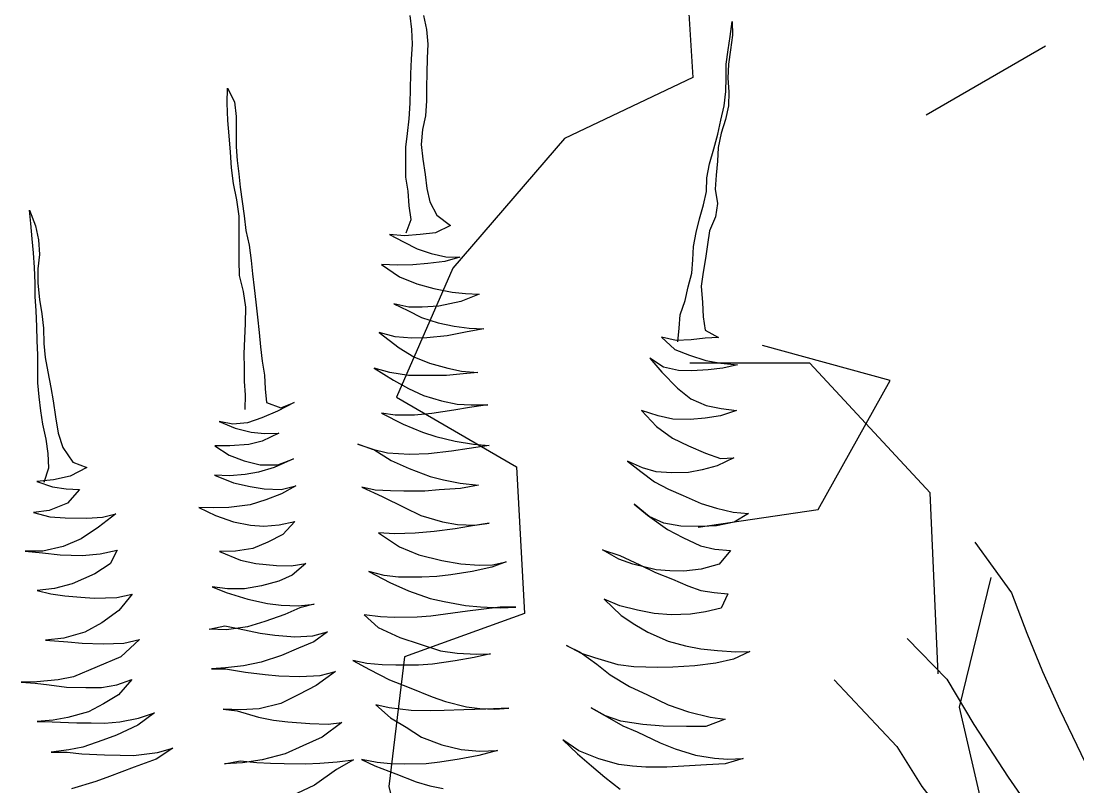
# Model space of a CAD drawing. Header units: metres. Extents: x -58 to 722, y -1100 to 345.
# Drawn here: x 32.6994 to 33.0571, y 104.2484 to 104.5076 of the extents above; entities that cross this region are included whole.
import ezdxf

# ---------------------------------------------------------------- set-up
doc = ezdxf.new("R2010")
doc.units = ezdxf.units.M
doc.header["$MEASUREMENT"] = 0
doc.layers.add('FSR_ARQ_002MURO', color=150, linetype='Continuous', lineweight=30)
doc.layers.add('FSR_ARQ_005VEGETACION', color=64, linetype='Continuous')

# ---------------------------------------------------------------- blocks, each defined once
blk = doc.blocks.new('arbustos 01')
at = {"layer": 'FSR_ARQ_005VEGETACION', "color": 103}
for p, q in [((188.44885, -31.48852), (188.44868, -31.49366)), ((188.44964, -31.49412), (188.44885, -31.48852)), ((188.56501, -31.48622), (188.56389, -31.4915)), ((188.56939, -31.49154), (188.56991, -31.48627)), ((188.56389, -31.4915), (188.56336, -31.497)), ((188.5691, -31.49704), (188.56939, -31.49154)), ((188.44868, -31.49366), (188.44947, -31.49915)), ((188.45043, -31.49913), (188.44964, -31.49412)), ((188.44947, -31.49915), (188.45026, -31.50451)), ((188.4511, -31.50462), (188.45043, -31.49913)), ((188.56336, -31.497), (188.56355, -31.50226)), ((188.56942, -31.50266), (188.5691, -31.49704)), ((188.45026, -31.50451), (188.45045, -31.50977)), ((188.45117, -31.50964), (188.4511, -31.50462)), ((188.56355, -31.50226), (188.56375, -31.50799)), ((188.56973, -31.50815), (188.56942, -31.50266)), ((188.56375, -31.50799), (188.56382, -31.51325)), ((188.56981, -31.51401), (188.56973, -31.50815)), ((188.45045, -31.50977), (188.45016, -31.51492)), ((188.45124, -31.5149), (188.45117, -31.50964)), ((188.45016, -31.51492), (188.45023, -31.52017)), ((188.45191, -31.52027), (188.45124, -31.5149)), ((188.56382, -31.51325), (188.56377, -31.51839)), ((188.57, -31.51927), (188.56981, -31.51401)), ((188.63866, -31.51355), (188.63598, -31.51873)), ((188.63874, -31.51917), (188.63866, -31.51355)), ((188.45023, -31.52017), (188.45138, -31.52542)), ((188.45318, -31.52563), (188.45191, -31.52027)), ((188.56377, -31.51839), (188.56421, -31.52401)), ((188.57032, -31.52512), (188.57, -31.51927)), ((188.63598, -31.51873), (188.63546, -31.52423)), ((188.63859, -31.52575), (188.63874, -31.51917)), ((188.56421, -31.52401), (188.56535, -31.52913)), ((188.63546, -31.52423), (188.63541, -31.52961)), ((188.45138, -31.52542), (188.453, -31.53054)), ((188.4542, -31.53088), (188.45318, -31.52563)), ((188.57099, -31.53061), (188.57032, -31.52512)), ((188.63807, -31.53149), (188.63859, -31.52575)), ((188.453, -31.53054), (188.45415, -31.5359)), ((188.45571, -31.53636), (188.4542, -31.53088)), ((188.56535, -31.52913), (188.56579, -31.53474)), ((188.57154, -31.53574), (188.57099, -31.53061)), ((188.63541, -31.52961), (188.63537, -31.53559)), ((188.63755, -31.53759), (188.63807, -31.53149)), ((188.45415, -31.5359), (188.45434, -31.54104)), ((188.45735, -31.54207), (188.45571, -31.53636)), ((188.56579, -31.53474), (188.56527, -31.54025)), ((188.57162, -31.5416), (188.57154, -31.53574)), ((188.63537, -31.53559), (188.63508, -31.54074)), ((188.56527, -31.54025), (188.56439, -31.546)), ((188.63715, -31.54358), (188.63755, -31.53759)), ((188.45434, -31.54104), (188.45489, -31.54629)), ((188.45837, -31.54732), (188.45735, -31.54207)), ((188.57157, -31.5471), (188.57162, -31.5416)), ((188.63508, -31.54074), (188.63443, -31.54577)), ((188.6364, -31.54944), (188.63715, -31.54358)), ((188.45489, -31.54629), (188.4552, -31.55155)), ((188.45856, -31.55246), (188.45837, -31.54732)), ((188.56439, -31.546), (188.56374, -31.55127)), ((188.57069, -31.55237), (188.57157, -31.5471)), ((188.63443, -31.54577), (188.6339, -31.55079)), ((188.4552, -31.55155), (188.45444, -31.55694)), ((188.45971, -31.55746), (188.45856, -31.55246)), ((188.56374, -31.55127), (188.56261, -31.5563)), ((188.57029, -31.55787), (188.57069, -31.55237)), ((188.6339, -31.55079), (188.63314, -31.55618)), ((188.63517, -31.55556), (188.6364, -31.54944)), ((188.56261, -31.5563), (188.55993, -31.56136)), ((188.63314, -31.55618), (188.63238, -31.56157)), ((188.63429, -31.56167), (188.63517, -31.55556)), ((188.45444, -31.55694), (188.4551, -31.56195)), ((188.46121, -31.5627), (188.45971, -31.55746)), ((188.56964, -31.56302), (188.57029, -31.55787)), ((188.71316, -31.5594), (188.71085, -31.56541)), ((188.71263, -31.56443), (188.71316, -31.5594)), ((188.4551, -31.56195), (188.45745, -31.56718)), ((188.46236, -31.56783), (188.46121, -31.5627)), ((188.55993, -31.56136), (188.55485, -31.56526)), ((188.57151, -31.568), (188.56964, -31.56302)), ((188.63238, -31.56157), (188.63174, -31.56708)), ((188.63425, -31.56764), (188.63429, -31.56167)), ((188.71211, -31.57029), (188.71263, -31.56443)), ((188.45745, -31.56718), (188.45812, -31.57243)), ((188.46338, -31.57307), (188.46236, -31.56783)), ((188.55485, -31.56526), (188.5605, -31.56793)), ((188.5605, -31.56793), (188.56625, -31.56857)), ((188.63174, -31.56708), (188.6305, -31.5726)), ((188.63432, -31.5729), (188.63425, -31.56764)), ((188.71085, -31.56541), (188.70972, -31.57056)), ((188.56625, -31.56857), (188.57211, -31.56909)), ((188.5725, -31.57135), (188.56728, -31.57405)), ((188.57211, -31.56909), (188.57772, -31.56865)), ((188.57772, -31.56865), (188.5725, -31.57135)), ((188.70972, -31.57056), (188.70944, -31.57607)), ((188.71158, -31.57556), (188.71211, -31.57029)), ((188.45812, -31.57243), (188.4589, -31.57768)), ((188.46369, -31.57809), (188.46338, -31.57307)), ((188.56204, -31.5758), (188.55656, -31.57695)), ((188.56728, -31.57405), (188.56204, -31.5758)), ((188.6305, -31.5726), (188.62974, -31.57834)), ((188.63428, -31.5784), (188.63432, -31.5729)), ((188.70944, -31.57607), (188.70999, -31.58156)), ((188.7113, -31.58106), (188.71158, -31.57556)), ((188.4589, -31.57768), (188.45981, -31.5828)), ((188.464, -31.58311), (188.46369, -31.57809)), ((188.55656, -31.57695), (188.5513, -31.57714)), ((188.5513, -31.57714), (188.55694, -31.57873)), ((188.55694, -31.57873), (188.56329, -31.57949)), ((188.56329, -31.57949), (188.56891, -31.58001)), ((188.56891, -31.58001), (188.57477, -31.58017)), ((188.58075, -31.57985), (188.57399, -31.58448)), ((188.57477, -31.58017), (188.58075, -31.57985)), ((188.62974, -31.57834), (188.62933, -31.58337)), ((188.63412, -31.58402), (188.63428, -31.5784)), ((188.45981, -31.5828), (188.46048, -31.58805)), ((188.46539, -31.58835), (188.464, -31.58311)), ((188.62933, -31.58337), (188.62868, -31.58864)), ((188.63264, -31.59002), (188.63412, -31.58402)), ((188.70999, -31.58156), (188.71006, -31.58694)), ((188.71102, -31.58692), (188.7113, -31.58106)), ((188.46048, -31.58805), (188.46008, -31.59416)), ((188.56746, -31.5872), (188.56103, -31.58896)), ((188.57399, -31.58448), (188.56746, -31.5872)), ((188.71006, -31.58694), (188.70943, -31.59304)), ((188.71097, -31.59194), (188.71102, -31.58692)), ((188.46653, -31.59347), (188.46539, -31.58835)), ((188.5491, -31.5908), (188.54408, -31.5911)), ((188.54408, -31.5911), (188.55093, -31.59376)), ((188.55423, -31.59025), (188.5491, -31.5908)), ((188.56103, -31.58896), (188.55423, -31.59025)), ((188.62868, -31.58864), (188.62804, -31.59403)), ((188.63177, -31.59589), (188.63264, -31.59002)), ((188.71068, -31.59733), (188.71097, -31.59194)), ((188.46008, -31.59416), (188.4598, -31.59954)), ((188.4684, -31.59882), (188.46653, -31.59347)), ((188.55093, -31.59376), (188.5592, -31.59556)), ((188.5592, -31.59556), (188.56542, -31.59595)), ((188.56542, -31.59595), (188.57044, -31.59588)), ((188.57044, -31.59588), (188.57617, -31.59473)), ((188.57617, -31.59473), (188.57082, -31.59719)), ((188.62804, -31.59403), (188.6274, -31.59965)), ((188.63185, -31.6021), (188.63177, -31.59589)), ((188.70943, -31.59304), (188.70855, -31.59843)), ((188.4598, -31.59954), (188.45903, -31.60457)), ((188.46882, -31.60384), (188.4684, -31.59882)), ((188.56571, -31.59977), (188.55941, -31.60177)), ((188.57082, -31.59719), (188.56571, -31.59977)), ((188.6274, -31.59965), (188.62676, -31.6054)), ((188.70855, -31.59843), (188.7079, -31.60382)), ((188.7104, -31.60319), (188.71068, -31.59733)), ((188.46925, -31.60897), (188.46882, -31.60384)), ((188.54772, -31.60384), (188.54222, -31.60404)), ((188.54222, -31.60404), (188.54858, -31.60527)), ((188.55345, -31.60305), (188.54772, -31.60384)), ((188.55941, -31.60177), (188.55345, -31.60305)), ((188.63217, -31.60772), (188.63185, -31.6021)), ((188.7079, -31.60382), (188.70774, -31.60956)), ((188.71024, -31.60857), (188.7104, -31.60319)), ((188.45903, -31.60457), (188.45405, -31.60739)), ((188.45405, -31.60739), (188.45907, -31.60756)), ((188.45907, -31.60756), (188.46434, -31.6082)), ((188.46996, -31.60849), (188.47544, -31.60722)), ((188.47544, -31.60722), (188.47049, -31.61183)), ((188.54858, -31.60527), (188.55601, -31.60672)), ((188.55601, -31.60672), (188.56367, -31.60745)), ((188.56367, -31.60745), (188.56929, -31.60762)), ((188.56929, -31.60762), (188.57562, -31.60705)), ((188.58169, -31.60541), (188.57412, -31.61126)), ((188.57562, -31.60705), (188.58169, -31.60541)), ((188.62676, -31.6054), (188.62623, -31.61091)), ((188.63236, -31.61345), (188.63217, -31.60772)), ((188.46434, -31.6082), (188.46996, -31.60849)), ((188.47049, -31.61183), (188.4649, -31.61393)), ((188.57412, -31.61126), (188.56855, -31.61456)), ((188.62623, -31.61091), (188.62559, -31.61618)), ((188.70774, -31.60956), (188.70722, -31.61483)), ((188.70995, -31.61383), (188.71024, -31.60857)), ((188.45871, -31.61605), (188.4531, -31.61696)), ((188.4649, -31.61393), (188.45871, -31.61605)), ((188.47464, -31.61846), (188.47985, -31.61517)), ((188.47985, -31.61517), (188.47538, -31.62037)), ((188.56855, -31.61456), (188.56272, -31.61703)), ((188.63232, -31.61871), (188.63236, -31.61345)), ((188.70722, -31.61483), (188.70621, -31.62022)), ((188.71002, -31.61921), (188.70995, -31.61383)), ((188.4531, -31.61696), (188.4469, -31.61765)), ((188.4469, -31.61765), (188.45241, -31.61889)), ((188.45241, -31.61889), (188.45792, -31.61953)), ((188.45792, -31.61953), (188.46402, -31.61992)), ((188.46402, -31.61992), (188.46904, -31.61974)), ((188.46904, -31.61974), (188.47464, -31.61846)), ((188.55069, -31.62006), (188.54448, -31.6205)), ((188.55581, -31.61892), (188.55069, -31.62006)), ((188.56272, -31.61703), (188.55581, -31.61892)), ((188.58355, -31.6189), (188.5762, -31.62342)), ((188.57759, -31.62053), (188.58355, -31.6189)), ((188.62559, -31.61618), (188.62482, -31.62156)), ((188.63227, -31.62385), (188.63232, -31.61871)), ((188.70998, -31.62435), (188.71002, -31.61921)), ((188.47538, -31.62037), (188.46937, -31.62643)), ((188.54448, -31.6205), (188.54999, -31.62103)), ((188.54999, -31.62103), (188.55633, -31.62166)), ((188.55633, -31.62166), (188.5641, -31.62167)), ((188.5641, -31.62167), (188.57055, -31.62158)), ((188.57055, -31.62158), (188.57759, -31.62053)), ((188.5762, -31.62342), (188.57062, -31.62648)), ((188.62482, -31.62156), (188.62453, -31.62659)), ((188.63186, -31.62888), (188.63227, -31.62385)), ((188.70621, -31.62022), (188.7051, -31.62609)), ((188.46937, -31.62643), (188.4644, -31.63044)), ((188.57062, -31.62648), (188.56492, -31.62919)), ((188.62453, -31.62659), (188.62401, -31.63174)), ((188.7051, -31.62609), (188.70421, -31.63113)), ((188.70945, -31.62962), (188.70998, -31.62435)), ((188.4644, -31.63044), (188.4587, -31.63291)), ((188.55825, -31.6312), (188.55229, -31.63235)), ((188.56492, -31.62919), (188.55825, -31.6312)), ((188.61866, -31.63384), (188.61361, -31.63176)), ((188.61361, -31.63176), (188.61987, -31.63502)), ((188.62401, -31.63174), (188.61866, -31.63384)), ((188.63205, -31.63438), (188.63186, -31.62888)), ((188.70421, -31.63113), (188.70334, -31.63723)), ((188.70892, -31.63489), (188.70945, -31.62962)), ((188.45298, -31.63406), (188.44725, -31.63485)), ((188.44725, -31.63485), (188.45325, -31.6368)), ((188.4587, -31.63291), (188.45298, -31.63406)), ((188.47668, -31.63685), (188.48299, -31.63473)), ((188.48299, -31.63473), (188.47733, -31.64078)), ((188.54704, -31.63266), (188.54082, -31.63263)), ((188.54082, -31.63263), (188.54765, -31.63361)), ((188.55229, -31.63235), (188.54704, -31.63266)), ((188.54765, -31.63361), (188.55352, -31.63461)), ((188.55352, -31.63461), (188.56178, -31.63593)), ((188.56178, -31.63593), (188.56837, -31.63656)), ((188.58079, -31.63579), (188.5726, -31.63997)), ((188.57566, -31.63658), (188.58079, -31.63579)), ((188.61987, -31.63502), (188.62576, -31.63757)), ((188.70815, -31.63992), (188.70892, -31.63489)), ((188.45325, -31.6368), (188.459, -31.63768)), ((188.459, -31.63768), (188.46463, -31.6382)), ((188.46463, -31.6382), (188.4712, -31.638)), ((188.4712, -31.638), (188.47668, -31.63685)), ((188.5726, -31.63997), (188.56534, -31.64293)), ((188.56837, -31.63656), (188.57566, -31.63658)), ((188.62576, -31.63757), (188.63116, -31.63941)), ((188.63116, -31.63941), (188.63667, -31.63993)), ((188.6418, -31.63891), (188.63585, -31.64138)), ((188.63667, -31.63993), (188.6418, -31.63891)), ((188.70334, -31.63723), (188.70234, -31.64334)), ((188.70692, -31.64555), (188.70815, -31.63992)), ((188.47733, -31.64078), (188.4713, -31.64517)), ((188.56534, -31.64293), (188.56035, -31.64456)), ((188.62476, -31.64344), (188.61938, -31.64328)), ((188.61938, -31.64328), (188.62564, -31.6463)), ((188.62978, -31.6429), (188.62476, -31.64344)), ((188.63585, -31.64138), (188.62978, -31.6429)), ((188.70234, -31.64334), (188.70062, -31.64875)), ((188.4713, -31.64517), (188.46524, -31.64812)), ((188.54616, -31.6475), (188.54031, -31.64794)), ((188.55308, -31.64633), (188.54616, -31.6475)), ((188.56035, -31.64456), (188.55308, -31.64633)), ((188.58967, -31.6475), (188.5836, -31.6495)), ((188.5842, -31.64949), (188.58967, -31.6475)), ((188.62564, -31.6463), (188.63068, -31.64755)), ((188.63068, -31.64755), (188.63774, -31.64805)), ((188.70615, -31.65094), (188.70692, -31.64555)), ((188.45894, -31.65083), (188.45323, -31.65282)), ((188.46524, -31.64812), (188.45894, -31.65083)), ((188.54031, -31.64794), (188.54774, -31.64903)), ((188.54774, -31.64903), (188.55444, -31.65013)), ((188.55444, -31.65013), (188.56306, -31.65109)), ((188.56306, -31.65109), (188.57024, -31.65135)), ((188.57024, -31.65135), (188.57848, -31.65088)), ((188.5836, -31.6495), (188.57708, -31.65353)), ((188.57848, -31.65088), (188.5842, -31.64949)), ((188.63802, -31.65163), (188.63243, -31.65374)), ((188.63774, -31.64805), (188.64347, -31.64809)), ((188.64347, -31.64809), (188.63802, -31.65163)), ((188.70062, -31.64875), (188.69687, -31.65418)), ((188.70587, -31.65633), (188.70615, -31.65094)), ((188.45323, -31.65282), (188.44821, -31.65253)), ((188.44821, -31.65253), (188.45446, -31.65556)), ((188.45446, -31.65556), (188.4601, -31.65715)), ((188.48257, -31.65637), (188.48827, -31.65378)), ((188.48827, -31.65378), (188.48318, -31.65768)), ((188.57708, -31.65353), (188.57031, -31.65661)), ((188.61978, -31.65522), (188.61389, -31.65291)), ((188.61389, -31.65291), (188.62111, -31.65628)), ((188.62636, -31.65525), (188.61978, -31.65522)), ((188.63243, -31.65374), (188.62636, -31.65525)), ((188.69687, -31.65418), (188.69152, -31.65616)), ((188.4601, -31.65715), (188.46526, -31.65804)), ((188.46526, -31.65804), (188.47171, -31.65819)), ((188.47171, -31.65819), (188.47745, -31.65787)), ((188.47745, -31.65787), (188.48257, -31.65637)), ((188.48318, -31.65768), (188.47809, -31.66157)), ((188.56246, -31.65959), (188.55746, -31.66085)), ((188.57031, -31.65661), (188.56246, -31.65959)), ((188.62111, -31.65628), (188.62699, -31.658)), ((188.62699, -31.658), (188.63203, -31.65888)), ((188.63203, -31.65888), (188.63789, -31.6594)), ((188.6435, -31.65909), (188.63637, -31.66193)), ((188.63789, -31.6594), (188.6435, -31.65909)), ((188.69152, -31.65616), (188.6979, -31.65954)), ((188.6979, -31.65954), (188.70414, -31.66089)), ((188.70768, -31.66177), (188.70587, -31.65633)), ((188.47809, -31.66157), (188.47287, -31.66439)), ((188.55114, -31.66213), (188.54422, -31.66282)), ((188.54422, -31.66282), (188.55105, -31.66417)), ((188.55746, -31.66085), (188.55114, -31.66213)), ((188.5881, -31.66366), (188.5805, -31.66711)), ((188.58309, -31.66469), (188.5881, -31.66366)), ((188.61847, -31.66445), (188.61296, -31.66309)), ((188.61296, -31.66309), (188.61838, -31.66612)), ((188.63017, -31.66333), (188.62493, -31.66424)), ((188.63637, -31.66193), (188.63017, -31.66333)), ((188.70453, -31.66352), (188.6994, -31.6643)), ((188.70414, -31.66089), (188.71036, -31.66153)), ((188.71036, -31.66153), (188.70453, -31.66352)), ((188.46729, -31.66674), (188.46051, -31.66982)), ((188.47287, -31.66439), (188.46729, -31.66674)), ((188.55105, -31.66417), (188.55906, -31.66466)), ((188.55906, -31.66466), (188.56445, -31.66506)), ((188.56445, -31.66506), (188.57234, -31.66507)), ((188.5805, -31.66711), (188.57207, -31.67129)), ((188.57234, -31.66507), (188.57736, -31.665)), ((188.57736, -31.665), (188.58309, -31.66469)), ((188.61838, -31.66612), (188.62427, -31.66843)), ((188.62493, -31.66424), (188.61847, -31.66445)), ((188.6994, -31.6643), (188.69438, -31.66449)), ((188.69438, -31.66449), (188.69887, -31.66957)), ((188.4548, -31.67157), (188.44848, -31.67297)), ((188.46051, -31.66982), (188.4548, -31.67157)), ((188.48007, -31.67469), (188.48574, -31.67007)), ((188.48574, -31.67007), (188.48066, -31.67409)), ((188.57207, -31.67129), (188.56601, -31.67424)), ((188.62427, -31.66843), (188.63015, -31.67026)), ((188.63015, -31.67026), (188.63817, -31.67123)), ((188.63817, -31.67123), (188.64391, -31.67139)), ((188.64941, -31.6712), (188.64323, -31.67427)), ((188.64391, -31.67139), (188.64941, -31.6712)), ((188.69887, -31.66957), (188.70573, -31.67235)), ((188.44848, -31.67297), (188.44275, -31.67353)), ((188.44275, -31.67353), (188.44806, -31.6768)), ((188.48066, -31.67409), (188.4732, -31.67957)), ((188.4746, -31.67716), (188.48007, -31.67469)), ((188.56601, -31.67424), (188.55779, -31.67663)), ((188.64323, -31.67427), (188.63645, -31.67663)), ((188.68568, -31.67489), (188.68064, -31.67364)), ((188.68064, -31.67364), (188.68716, -31.6787)), ((188.69154, -31.67529), (188.68568, -31.67489)), ((188.69967, -31.67518), (188.69154, -31.67529)), ((188.70552, -31.67474), (188.69967, -31.67518)), ((188.71159, -31.6731), (188.70552, -31.67474)), ((188.70573, -31.67235), (188.71159, -31.6731)), ((188.44806, -31.6768), (188.45477, -31.67815)), ((188.45477, -31.67815), (188.46051, -31.67843)), ((188.46051, -31.67843), (188.46816, -31.67832)), ((188.4732, -31.67957), (188.46738, -31.68252)), ((188.46816, -31.67832), (188.4746, -31.67716)), ((188.54562, -31.67787), (188.54023, -31.6771)), ((188.54023, -31.6771), (188.5473, -31.67832)), ((188.55219, -31.67766), (188.54562, -31.67787)), ((188.5473, -31.67832), (188.55305, -31.67932)), ((188.55779, -31.67663), (188.55219, -31.67766)), ((188.55305, -31.67932), (188.56095, -31.68029)), ((188.61925, -31.67782), (188.61338, -31.67647)), ((188.61338, -31.67647), (188.61787, -31.68143)), ((188.625, -31.67834), (188.61925, -31.67782)), ((188.63001, -31.67792), (188.625, -31.67834)), ((188.63645, -31.67663), (188.63001, -31.67792)), ((188.68716, -31.6787), (188.69368, -31.68303)), ((188.46738, -31.68252), (188.46073, -31.68571)), ((188.56095, -31.68029), (188.56813, -31.68091)), ((188.56813, -31.68091), (188.57591, -31.68116)), ((188.58188, -31.68084), (188.57394, -31.68609)), ((188.57591, -31.68116), (188.58188, -31.68084)), ((188.61787, -31.68143), (188.62353, -31.68434)), ((188.69368, -31.68303), (188.70053, -31.68593)), ((188.45537, -31.68698), (188.44952, -31.68742)), ((188.44952, -31.68742), (188.45377, -31.69262)), ((188.46073, -31.68571), (188.45537, -31.68698)), ((188.49769, -31.68713), (188.49114, -31.68925)), ((188.49152, -31.69068), (188.49769, -31.68713)), ((188.57394, -31.68609), (188.56669, -31.68906)), ((188.62353, -31.68434), (188.62918, -31.68666)), ((188.62918, -31.68666), (188.63564, -31.68764)), ((188.63564, -31.68764), (188.64162, -31.6878)), ((188.68658, -31.68863), (188.68023, -31.68728)), ((188.68023, -31.68728), (188.68281, -31.6925)), ((188.70053, -31.68593), (188.70808, -31.68762)), ((188.70808, -31.68762), (188.71478, -31.68764)), ((188.71478, -31.68764), (188.70821, -31.68833)), ((188.49114, -31.68925), (188.48354, -31.69282)), ((188.48617, -31.69254), (188.49152, -31.69068)), ((188.55811, -31.69121), (188.55096, -31.6925)), ((188.56669, -31.68906), (188.55811, -31.69121)), ((188.63378, -31.69102), (188.62806, -31.69229)), ((188.64162, -31.6878), (188.63378, -31.69102)), ((188.69328, -31.68925), (188.68658, -31.68863)), ((188.70165, -31.68902), (188.69328, -31.68925)), ((188.70821, -31.68833), (188.70165, -31.68902)), ((188.45377, -31.69262), (188.46049, -31.69444)), ((188.46049, -31.69444), (188.46707, -31.69519)), ((188.46707, -31.69519), (188.47233, -31.69512)), ((188.47233, -31.69512), (188.47747, -31.69469)), ((188.47747, -31.69469), (188.48617, -31.69254)), ((188.48354, -31.69282), (188.47772, -31.69565)), ((188.53901, -31.69278), (188.53385, -31.69166)), ((188.53385, -31.69166), (188.53926, -31.69373)), ((188.54403, -31.69295), (188.53901, -31.69278)), ((188.53926, -31.69373), (188.54669, -31.69531)), ((188.55096, -31.6925), (188.54403, -31.69295)), ((188.54669, -31.69531), (188.55472, -31.69663)), ((188.58554, -31.69538), (188.57759, -31.69943)), ((188.5797, -31.69689), (188.58554, -31.69538)), ((188.61468, -31.69319), (188.60917, -31.69231)), ((188.60917, -31.69231), (188.61437, -31.69666)), ((188.6203, -31.69311), (188.61468, -31.69319)), ((188.62806, -31.69229), (188.6203, -31.69311)), ((188.68281, -31.6925), (188.6886, -31.69625)), ((188.4713, -31.69824), (188.4656, -31.70071)), ((188.47772, -31.69565), (188.4713, -31.69824)), ((188.55472, -31.69663), (188.55998, -31.69716)), ((188.55998, -31.69716), (188.56561, -31.69744)), ((188.56561, -31.69744), (188.57433, -31.69744)), ((188.57759, -31.69943), (188.57058, -31.70263)), ((188.57433, -31.69744), (188.5797, -31.69689)), ((188.61437, -31.69666), (188.61942, -31.69898)), ((188.61942, -31.69898), (188.6259, -31.70069)), ((188.6886, -31.69625), (188.69713, -31.69996)), ((188.45559, -31.70324), (188.45045, -31.70367)), ((188.4606, -31.70245), (188.45559, -31.70324)), ((188.4656, -31.70071), (188.4606, -31.70245)), ((188.57058, -31.70263), (188.56249, -31.70549)), ((188.6259, -31.70069), (188.63225, -31.7018)), ((188.6392, -31.70325), (188.63099, -31.70576)), ((188.63225, -31.7018), (188.63871, -31.70183)), ((188.63871, -31.70183), (188.64443, -31.70103)), ((188.64443, -31.70103), (188.6392, -31.70325)), ((188.69713, -31.69996), (188.70373, -31.70178)), ((188.70373, -31.70178), (188.71032, -31.70253)), ((188.71032, -31.70253), (188.70508, -31.70368)), ((188.45045, -31.70367), (188.45304, -31.70913)), ((188.49698, -31.70578), (188.49061, -31.71185)), ((188.49116, -31.70825), (188.49698, -31.70578)), ((188.55724, -31.70664), (188.54913, -31.70806)), ((188.56249, -31.70549), (188.55724, -31.70664)), ((188.6236, -31.70741), (188.61847, -31.70796)), ((188.63099, -31.70576), (188.6236, -31.70741)), ((188.68035, -31.70509), (188.67459, -31.70385)), ((188.67459, -31.70385), (188.67958, -31.71)), ((188.68884, -31.70533), (188.68035, -31.70509)), ((188.69386, -31.70502), (188.68884, -31.70533)), ((188.69983, -31.70446), (188.69386, -31.70502)), ((188.70508, -31.70368), (188.69983, -31.70446)), ((188.45304, -31.70913), (188.45891, -31.71048)), ((188.45891, -31.71048), (188.46455, -31.71136)), ((188.46455, -31.71136), (188.47184, -31.71162)), ((188.47184, -31.71162), (188.47817, -31.71118)), ((188.47817, -31.71118), (188.48449, -31.7099)), ((188.48449, -31.7099), (188.49116, -31.70825)), ((188.53026, -31.7088), (188.53611, -31.70872)), ((188.53588, -31.70896), (188.53026, -31.7088)), ((188.54352, -31.70862), (188.53588, -31.70896)), ((188.53611, -31.70872), (188.5433, -31.70958)), ((188.5433, -31.70958), (188.54845, -31.71022)), ((188.54913, -31.70806), (188.54352, -31.70862)), ((188.54845, -31.71022), (188.55671, -31.71143)), ((188.55671, -31.71143), (188.56222, -31.71207)), ((188.61202, -31.70829), (188.60603, -31.70765)), ((188.60603, -31.70765), (188.61143, -31.70901)), ((188.61143, -31.70901), (188.61708, -31.71144)), ((188.61847, -31.70796), (188.61202, -31.70829)), ((188.61708, -31.71144), (188.62465, -31.71409)), ((188.67958, -31.71), (188.68598, -31.71457)), ((188.48552, -31.71526), (188.48054, -31.7182)), ((188.49061, -31.71185), (188.48552, -31.71526)), ((188.56222, -31.71207), (188.56736, -31.71248)), ((188.56736, -31.71248), (188.57597, -31.7126)), ((188.57597, -31.7126), (188.58111, -31.71241)), ((188.58111, -31.71241), (188.58732, -31.71161)), ((188.58732, -31.71161), (188.582, -31.71634)), ((188.62465, -31.71409), (188.63113, -31.71616)), ((188.68598, -31.71457), (188.69236, -31.71819)), ((188.48054, -31.7182), (188.47293, -31.72153)), ((188.582, -31.71634), (188.57392, -31.72016)), ((188.60655, -31.71948), (188.60103, -31.718)), ((188.60103, -31.718), (188.60622, -31.72175)), ((188.62089, -31.71928), (188.61337, -31.71986)), ((188.62638, -31.71849), (188.62089, -31.71928)), ((188.63472, -31.71682), (188.62638, -31.71849)), ((188.63113, -31.71616), (188.63903, -31.71724)), ((188.63973, -31.7158), (188.63472, -31.71682)), ((188.63903, -31.71724), (188.64561, -31.71703)), ((188.64561, -31.71703), (188.63973, -31.7158)), ((188.69236, -31.71819), (188.70028, -31.72036)), ((188.46638, -31.72329), (188.46066, -31.72445)), ((188.47293, -31.72153), (188.46638, -31.72329)), ((188.50551, -31.72611), (188.51121, -31.72316)), ((188.51121, -31.72316), (188.50598, -31.72562)), ((188.57392, -31.72016), (188.55857, -31.72515)), ((188.60622, -31.72175), (188.61199, -31.72419)), ((188.61337, -31.71986), (188.60655, -31.71948)), ((188.67771, -31.72222), (188.67172, -31.72086)), ((188.67172, -31.72086), (188.67874, -31.72746)), ((188.68549, -31.72247), (188.67771, -31.72222)), ((188.69337, -31.72224), (188.68549, -31.72247)), ((188.69875, -31.72181), (188.69337, -31.72224)), ((188.7071, -31.7211), (188.69875, -31.72181)), ((188.70028, -31.72036), (188.7071, -31.7211)), ((188.44752, -31.72558), (188.44226, -31.72541)), ((188.44226, -31.72541), (188.4484, -31.72832)), ((188.45433, -31.72501), (188.44752, -31.72558)), ((188.46066, -31.72445), (188.45433, -31.72501)), ((188.50598, -31.72562), (188.49971, -31.73013)), ((188.50051, -31.72785), (188.50551, -31.72611)), ((188.54508, -31.72641), (188.53982, -31.72624)), ((188.53982, -31.72624), (188.54593, -31.72771)), ((188.55225, -31.72607), (188.54508, -31.72641)), ((188.55857, -31.72515), (188.55225, -31.72607)), ((188.61199, -31.72419), (188.61837, -31.72697)), ((188.61837, -31.72697), (188.62605, -31.72937)), ((188.4484, -31.72832), (188.45499, -31.72978)), ((188.45499, -31.72978), (188.4629, -31.73075)), ((188.4629, -31.73075), (188.47115, -31.73136)), ((188.47115, -31.73136), (188.47677, -31.7314)), ((188.47677, -31.7314), (188.48585, -31.73116)), ((188.48585, -31.73116), (188.4917, -31.73036)), ((188.4917, -31.73036), (188.50051, -31.72785)), ((188.49971, -31.73013), (188.49474, -31.73414)), ((188.54593, -31.72771), (188.553, -31.72893)), ((188.553, -31.72893), (188.56163, -31.73013)), ((188.56163, -31.73013), (188.56689, -31.73054)), ((188.56689, -31.73054), (188.57538, -31.73054)), ((188.57538, -31.73054), (188.58052, -31.73047)), ((188.58052, -31.73047), (188.58625, -31.72991)), ((188.59149, -31.72877), (188.58521, -31.7322)), ((188.58625, -31.72991), (188.59149, -31.72877)), ((188.62605, -31.72937), (188.63264, -31.73084)), ((188.63264, -31.73084), (188.63947, -31.73158)), ((188.67874, -31.72746), (188.69665, -31.73499)), ((188.49474, -31.73414), (188.48751, -31.73855)), ((188.58521, -31.7322), (188.57773, -31.73601)), ((188.60376, -31.73446), (188.59801, -31.73298)), ((188.59801, -31.73298), (188.60537, -31.73814)), ((188.61142, -31.73483), (188.60376, -31.73446)), ((188.61931, -31.73461), (188.61142, -31.73483)), ((188.62456, -31.73406), (188.61931, -31.73461)), ((188.63196, -31.73312), (188.62456, -31.73406)), ((188.63947, -31.73194), (188.63196, -31.73312)), ((188.63947, -31.73158), (188.64473, -31.73187)), ((188.64473, -31.73187), (188.63947, -31.73194)), ((188.69665, -31.73499), (188.70241, -31.73611)), ((188.48751, -31.73855), (188.48074, -31.74175)), ((188.57035, -31.73898), (188.56168, -31.74244)), ((188.57773, -31.73601), (188.57035, -31.73898)), ((188.60537, -31.73814), (188.61187, -31.74152)), ((188.68032, -31.73796), (188.67467, -31.73589)), ((188.67467, -31.73589), (188.67965, -31.74168)), ((188.68607, -31.73896), (188.68032, -31.73796)), ((188.69193, -31.739), (188.68607, -31.73896)), ((188.69922, -31.73878), (188.69193, -31.739)), ((188.70578, -31.73797), (188.69922, -31.73878)), ((188.70241, -31.73611), (188.71043, -31.73683)), ((188.71103, -31.7373), (188.70578, -31.73797)), ((188.71043, -31.73683), (188.71629, -31.73699)), ((188.71629, -31.73699), (188.71103, -31.7373)), ((188.48074, -31.74175), (188.4729, -31.74544)), ((188.56168, -31.74244), (188.55668, -31.74418)), ((188.61187, -31.74152), (188.61861, -31.7449)), ((188.67965, -31.74168), (188.68532, -31.74507)), ((188.4729, -31.74544), (188.46528, -31.74805)), ((188.50184, -31.7466), (188.49496, -31.75052)), ((188.4965, -31.74966), (188.50184, -31.7466)), ((188.53807, -31.74706), (188.53292, -31.74666)), ((188.53292, -31.74666), (188.54154, -31.74714)), ((188.5438, -31.74687), (188.53807, -31.74706)), ((188.54154, -31.74714), (188.54979, -31.74738)), ((188.54882, -31.7462), (188.5438, -31.74687)), ((188.55668, -31.74418), (188.54882, -31.7462)), ((188.56963, -31.74759), (188.57787, -31.74664)), ((188.58288, -31.7455), (188.57732, -31.75036)), ((188.57787, -31.74664), (188.58288, -31.7455)), ((188.61861, -31.7449), (188.62677, -31.74694)), ((188.62677, -31.74694), (188.63382, -31.74732)), ((188.63382, -31.74732), (188.64028, -31.74711)), ((188.64028, -31.74711), (188.63503, -31.74778)), ((188.68532, -31.74507), (188.69097, -31.7481)), ((188.45718, -31.75008), (188.45145, -31.75087)), ((188.45145, -31.75087), (188.45878, -31.75364)), ((188.46528, -31.74805), (188.45718, -31.75008)), ((188.49496, -31.75052), (188.48998, -31.75334)), ((188.49079, -31.75165), (188.4965, -31.74966)), ((188.54979, -31.74738), (188.5572, -31.74764)), ((188.5572, -31.74764), (188.56234, -31.74769)), ((188.56234, -31.74769), (188.56963, -31.74759)), ((188.57732, -31.75036), (188.57151, -31.7539)), ((188.62132, -31.75119), (188.61595, -31.75186)), ((188.62705, -31.75004), (188.62132, -31.75119)), ((188.63503, -31.74778), (188.62705, -31.75004)), ((188.67212, -31.7505), (188.66612, -31.74843)), ((188.66612, -31.74843), (188.67239, -31.75313)), ((188.67919, -31.75184), (188.67212, -31.7505)), ((188.69097, -31.7481), (188.69877, -31.75026)), ((188.69877, -31.75026), (188.70429, -31.75126)), ((188.45878, -31.75364), (188.46608, -31.75366)), ((188.46608, -31.75366), (188.4748, -31.75354)), ((188.4748, -31.75354), (188.48244, -31.75284)), ((188.48244, -31.75284), (188.49079, -31.75165)), ((188.48998, -31.75334), (188.48463, -31.75556)), ((188.57151, -31.7539), (188.56571, -31.75757)), ((188.60078, -31.75267), (188.59564, -31.75214)), ((188.59564, -31.75214), (188.60312, -31.75766)), ((188.60771, -31.75245), (188.60078, -31.75267)), ((188.61595, -31.75186), (188.60771, -31.75245)), ((188.67239, -31.75313), (188.68045, -31.75685)), ((188.68494, -31.75236), (188.67919, -31.75184)), ((188.68996, -31.75229), (188.68494, -31.75236)), ((188.69533, -31.75222), (188.68996, -31.75229)), ((188.70465, -31.75186), (188.69533, -31.75222)), ((188.70429, -31.75126), (188.71027, -31.75178)), ((188.71027, -31.75178), (188.70465, -31.75186)), ((188.48463, -31.75556), (188.47596, -31.75974)), ((188.50648, -31.76279), (188.51253, -31.75865)), ((188.51253, -31.75865), (188.50698, -31.76386)), ((188.56571, -31.75757), (188.5581, -31.76054)), ((188.60312, -31.75766), (188.61034, -31.76091)), ((188.68045, -31.75685), (188.6855, -31.75881)), ((188.6855, -31.75881), (188.69307, -31.76134)), ((188.47025, -31.76197), (188.46263, -31.76435)), ((188.47596, -31.75974), (188.47025, -31.76197)), ((188.49899, -31.76577), (188.50648, -31.76279)), ((188.5439, -31.76288), (188.53708, -31.76262)), ((188.53708, -31.76262), (188.54416, -31.76455)), ((188.55083, -31.76231), (188.5439, -31.76288)), ((188.5581, -31.76054), (188.55083, -31.76231)), ((188.61034, -31.76091), (188.61696, -31.76392)), ((188.665, -31.76339), (188.65924, -31.7618)), ((188.65924, -31.7618), (188.66552, -31.76589)), ((188.69307, -31.76134), (188.69834, -31.76234)), ((188.69834, -31.76234), (188.70493, -31.76321)), ((188.45046, -31.76595), (188.44472, -31.76567)), ((188.44472, -31.76567), (188.45156, -31.7676)), ((188.45548, -31.76552), (188.45046, -31.76595)), ((188.46263, -31.76435), (188.45548, -31.76552)), ((188.49149, -31.7679), (188.49899, -31.76577)), ((188.50698, -31.76386), (188.50178, -31.76836)), ((188.54416, -31.76455), (188.55159, -31.76589)), ((188.55159, -31.76589), (188.55878, -31.76699)), ((188.55878, -31.76699), (188.56393, -31.76763)), ((188.57732, -31.76769), (188.58233, -31.76714)), ((188.58233, -31.76714), (188.58829, -31.76599)), ((188.58829, -31.76599), (188.58331, -31.76845)), ((188.59739, -31.76694), (188.59128, -31.76619)), ((188.59128, -31.76619), (188.59767, -31.7698)), ((188.60397, -31.76745), (188.59739, -31.76694)), ((188.61696, -31.76392), (188.62559, -31.7662)), ((188.62764, -31.76713), (188.6225, -31.76744)), ((188.62559, -31.7662), (188.63302, -31.76729)), ((188.63385, -31.76656), (188.62764, -31.76713)), ((188.63984, -31.76768), (188.63385, -31.76656)), ((188.67398, -31.76447), (188.665, -31.76339)), ((188.66552, -31.76589), (188.6738, -31.76889)), ((188.679, -31.7644), (188.67398, -31.76447)), ((188.68498, -31.76432), (188.679, -31.7644)), ((188.69346, -31.76384), (188.68498, -31.76432)), ((188.69895, -31.76329), (188.69346, -31.76384)), ((188.70493, -31.76321), (188.69895, -31.76329)), ((188.45156, -31.7676), (188.4585, -31.76799)), ((188.4585, -31.76799), (188.46496, -31.76838)), ((188.46496, -31.76838), (188.47345, -31.76886)), ((188.47345, -31.76886), (188.48134, -31.76887)), ((188.48134, -31.76887), (188.48636, -31.76857)), ((188.48636, -31.76857), (188.49149, -31.7679)), ((188.50178, -31.76836), (188.4967, -31.77261)), ((188.56393, -31.76763), (188.57206, -31.76776)), ((188.57206, -31.76776), (188.57732, -31.76769)), ((188.58331, -31.76845), (188.57534, -31.77142)), ((188.59767, -31.7698), (188.606, -31.77567)), ((188.60935, -31.76761), (188.60397, -31.76745)), ((188.61736, -31.76751), (188.60935, -31.76761)), ((188.6225, -31.76744), (188.61736, -31.76751)), ((188.63302, -31.76729), (188.63984, -31.76768)), ((188.6738, -31.76889), (188.68306, -31.77247)), ((188.4967, -31.77261), (188.49102, -31.77723)), ((188.56773, -31.7744), (188.56261, -31.7759)), ((188.57534, -31.77142), (188.56773, -31.7744)), ((188.68306, -31.77247), (188.68822, -31.77431)), ((188.68822, -31.77431), (188.69735, -31.77706)), ((188.56261, -31.7759), (188.5576, -31.77692)), ((188.606, -31.77567), (188.61261, -31.77881))]:
    blk.add_line(p, q, dxfattribs=at)
at = {"layer": 'FSR_ARQ_005VEGETACION', "color": 104}
for p, q in [((189.54212, -31.68428), (189.52841, -31.70338)), ((189.52841, -31.70338), (189.52254, -31.71849)), ((189.52254, -31.71849), (189.51668, -31.73291)), ((189.56761, -31.7205), (189.55263, -31.73578)), ((189.51668, -31.73291), (189.51013, -31.74731)), ((189.55263, -31.73578), (189.54256, -31.75287)), ((189.59508, -31.73602), (189.57147, -31.76113)), ((189.51013, -31.74731), (189.50068, -31.76719)), ((189.54256, -31.75287), (189.52966, -31.77268)), ((189.57147, -31.76113), (189.56213, -31.77616)), ((189.52966, -31.77268), (189.51535, -31.79314)), ((189.56213, -31.77616), (189.54717, -31.79523))]:
    blk.add_line(p, q, dxfattribs=at)
blk = doc.blocks.new('arbusto fsr 2')
at = {"layer": 'FSR_ARQ_005VEGETACION', "color": 104}
for p, q in [((277.18012, -31.72377), (277.17736, -31.76768)), ((277.09846, -31.78025), (277.05805, -31.75694)), ((277.17736, -31.76768), (277.22078, -31.78828)), ((277.22078, -31.78828), (277.25867, -31.8322)), ((277.25867, -31.8322), (277.27775, -31.87584)), ((277.11063, -31.87023), (277.1538, -31.8583)), ((277.09708, -31.90818), (277.13774, -31.86427)), ((277.13774, -31.86427), (277.17839, -31.86427)), ((277.13498, -31.91387), (277.11063, -31.87023)), ((277.27775, -31.87584), (277.23709, -31.89942)), ((277.23709, -31.89942), (277.23433, -31.94902)), ((277.09432, -31.96944), (277.09708, -31.90818)), ((277.17563, -31.91983), (277.13498, -31.91387)), ((277.07647, -31.93685), (277.08726, -31.98076)), ((277.23433, -31.94902), (277.27499, -31.96366)), ((277.27499, -31.96366), (277.28026, -32.00757)), ((277.08726, -31.98076), (277.07647, -32.02738)), ((277.28026, -32.00757), (277.26947, -32.05148))]:
    blk.add_line(p, q, dxfattribs=at)

msp = doc.modelspace()

# ---------------------------------------------------------------- block references
at = {"layer": 'FSR_ARQ_002MURO', "xscale": -1}
msp.add_blockref('arbusto fsr 2', (310.1042, 136.25614), dxfattribs=at)
at = {"layer": 'FSR_ARQ_005VEGETACION', "xscale": -0.9, "yscale": 0.9, "zscale": 0.9}
for p in [(202.5441, 132.84711), (203.6102, 132.84711)]:
    msp.add_blockref('arbustos 01', p, dxfattribs=at)

doc.saveas('drawing.dxf')
